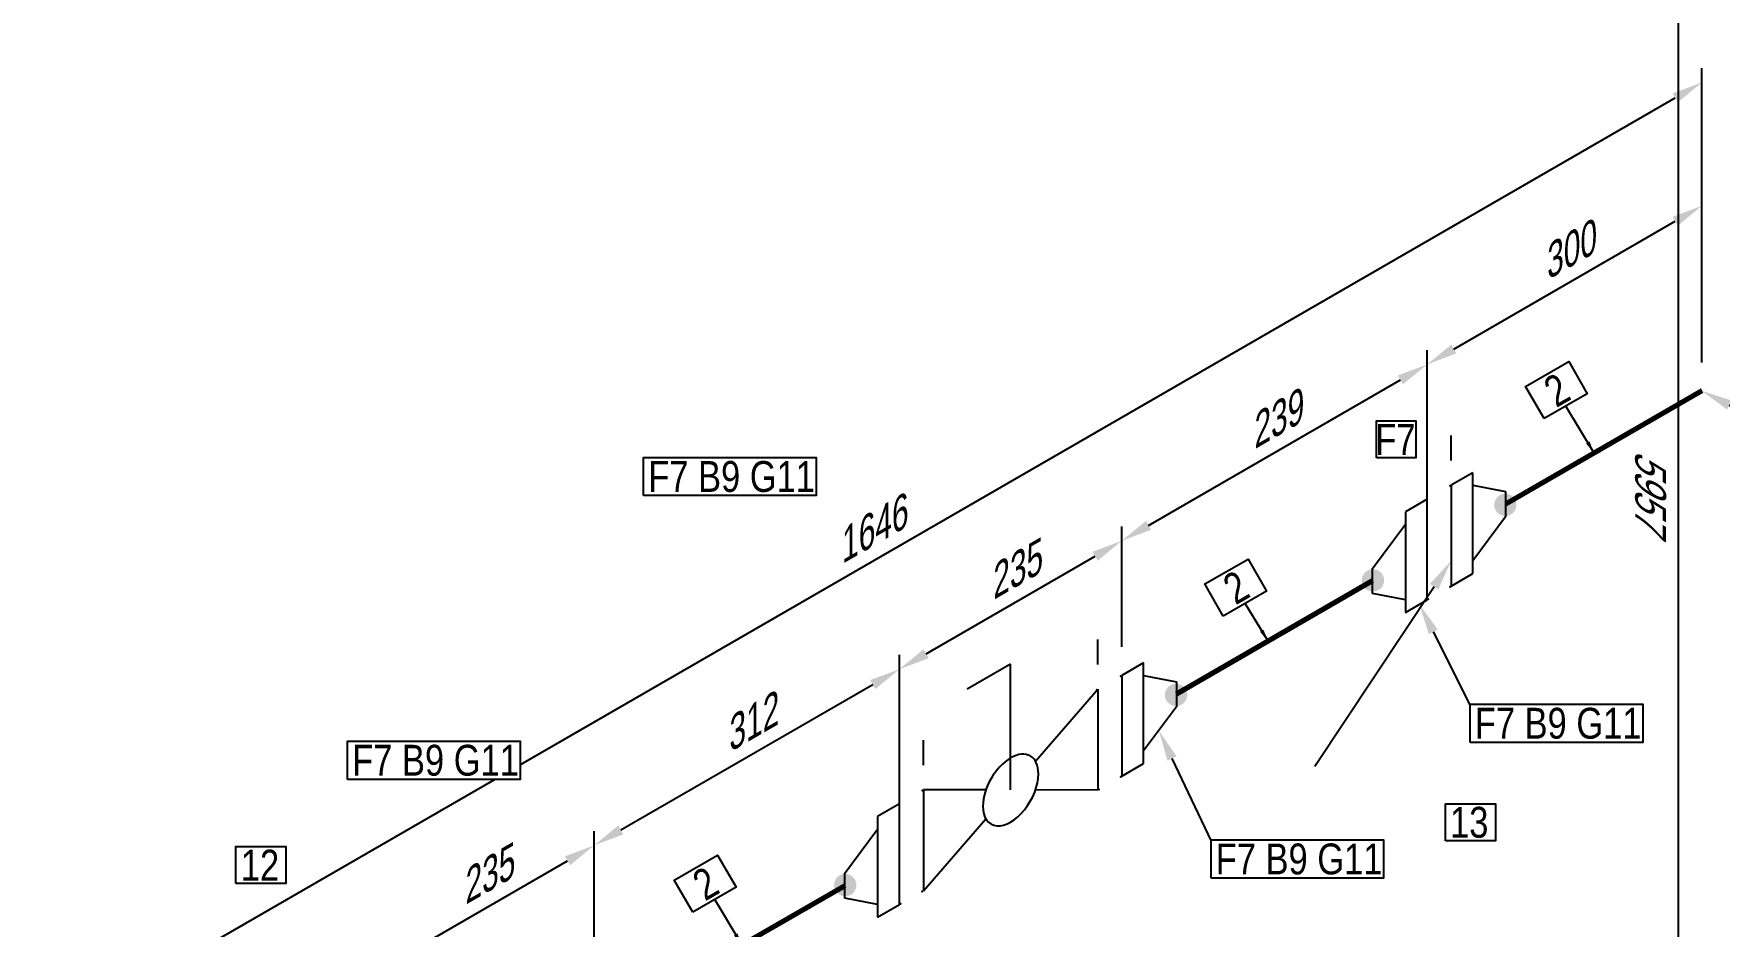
# Model space of a CAD drawing. Header units: millimetres. Extents: x 0 to 594, y 0 to 420.
# Drawn here: x 101.6 to 238.2, y 246.5 to 318.9 of the extents above; entities that cross this region are included whole.
import ezdxf
from ezdxf import colors
from ezdxf.entities.mleader import LeaderData, LeaderLine
from ezdxf.enums import TextEntityAlignment as Align
from ezdxf.math import Vec2, Vec3

# ---------------------------------------------------------------- set-up
doc = ezdxf.new("R2010")
doc.units = ezdxf.units.MM
doc.header["$LTSCALE"] = 0.25
for name, color, linetype in [('밸브', 4, 'Continuous'), ('용접', 1, 'Continuous'), ('주석', 7, 'Continuous'), ('치수', 1, 'Continuous')]:
    doc.layers.add(name, color=color, linetype=linetype)
doc.layers.add('파이프', color=3, linetype='Continuous', lineweight=70)
doc.styles.add('AdskIsoAnnotation', font='arial.ttf', dxfattribs={"width": 0.8, "height": 1})
doc.styles.add('AdskIsoMetric', font='arial.ttf', dxfattribs={"width": 0.8, "height": 2.5})
doc.styles.add('AdskIsoMetric30', font='arial.ttf', dxfattribs={"width": 0.8, "oblique": 30, "height": 2.5})
doc.styles.get("Standard").update_dxf_attribs({"font": 'arial.ttf'})
doc.dimstyles.new('AdskIsoMetric', dxfattribs={"dimtxt": 2.5, "dimasz": 2.5, "dimexe": 1, "dimexo": 2, "dimgap": 0.8, "dimtad": 1, "dimdec": 0, "dimrnd": 1, "dimzin": 0, "dimdsep": 46, "dimtxsty": 'AdskIsoMetric', "dimcen": 0, "dimclrt": 7, "dimadec": 0, "dimazin": 0, "dimtfac": 1, "dimtdec": 0, "dimtmove": 1, "dimatfit": 3, "dimfxl": 0, "dimfrac": 2, "dimtolj": 1, "dimtzin": 0, "dimarcsym": 0})

# ---------------------------------------------------------------- blocks, each defined once
blk = doc.blocks.new('플랜지WN-1-IsoLeft')
at = {"color": 0, "linetype": 'ByBlock', "lineweight": -2, "extrusion": (0, 0.816497, 0.57735)}
for p, q in [((0.1989, 0.0893), (-0.1547, -0.1148)), ((-0.1547, 0.0383), (-0.0663, 0.0893)), ((-0.0663, 0.0893), (0.1547, 0.0638)), ((0.2873, 0.0383), (0.1989, 0.0893)), ((-0.1105, -0.0893), (-0.1547, 0.0383)), ((-0.0663, -0.1659), (0.2873, 0.0383)), ((-0.1547, -0.1148), (-0.0663, -0.1659))]:
    blk.add_line(p, q, dxfattribs=at)
blk = doc.blocks.new('개스킷-1-IsoLeft')
at = {"color": 0, "linetype": 'ByBlock', "lineweight": -2}
for p in [(0.1238, 0.1326), (0.221, 0.0765), (-0.221, -0.0765), (-0.1326, -0.1276)]:
    blk.add_point(p, dxfattribs=at)
blk = doc.blocks.new('볼 밸브-1-IsoLeft')
at = {"color": 0, "linetype": 'ByBlock', "lineweight": -2, "extrusion": (0, 0.816497, 0.57735)}
for p, q in [((-0.5303, 0.1021), (-0.1768, 0.3062)), ((-0.1768, 0.3062), (-0.0503, 0.0872)), ((-0.1511, 0.0289), (-0.5303, 0.1021)), ((0.1125, -0.065), (0.1125, -0.065)), ((0.5303, -0.1021), (0.151, -0.0291)), ((0.0503, -0.0872), (0.1768, -0.3062)), ((0.1768, -0.3062), (0.5303, -0.1021))]:
    blk.add_line(p, q, dxfattribs=at)
at = {"linetype": 'ByBlock'}
for start_param, end_param in [(2.356194, 5.497787), (-0.785398, 2.356194)]:
    blk.add_ellipse((0, 0), major_axis=(-0.1592, 0), ratio=0.57735, start_param=start_param, end_param=end_param, dxfattribs=at)
blk = doc.blocks.new('Operator_Lever-1-IsoLeft')
at = {"color": 0, "linetype": 'ByBlock', "lineweight": -2, "extrusion": (0, 0.816497, 0.57735)}
for p, q in [((0, 0), (-0.4419, -0.2552)), ((-0.4419, -0.2552), (-0.2652, -0.3572))]:
    blk.add_line(p, q, dxfattribs=at)
blk = doc.blocks.new('*D49')
at = {"layer": 'Defpoints', "color": 0}
for p in [(147, 253.1), (147, 242.18), (128.97, 227.69)]:
    blk.add_point(p, dxfattribs=at)
at = {"layer": '치수', "color": 0, "lineweight": -2}
for p, q in [((147, 244.49), (147, 254.25)), ((131.13, 243.94), (144.83, 251.85)), ((128.97, 230), (128.97, 243.84))]:
    blk.add_line(p, q, dxfattribs=at)
at = {"layer": '치수', "color": 0}
for points in [[(144.62, 252.21), (145.04, 251.49), (147, 253.1)], [(130.93, 244.3), (131.34, 243.58), (128.97, 242.69)]]:
    blk.add_solid(points, dxfattribs=at)
at = {"layer": '치수', "color": 7, "insert": (137.98, 250.51), "char_height": 2.5, "attachment_point": 5, "rotation": 30, "style": 'AdskIsoMetric30'}
blk.add_mtext('\\A1;235', dxfattribs=at)
blk = doc.blocks.new('*D50')
at = {"layer": 'Defpoints', "color": 0}
for p in [(171.75, 267.38), (171.75, 256.47), (147, 242.18)]:
    blk.add_point(p, dxfattribs=at)
at = {"layer": '치수', "color": 0, "lineweight": -2}
for p, q in [((171.75, 258.78), (171.75, 268.54)), ((149.16, 254.35), (169.58, 266.13)), ((147, 244.49), (147, 254.25))]:
    blk.add_line(p, q, dxfattribs=at)
at = {"layer": '치수', "color": 0}
for points in [[(169.37, 266.5), (169.79, 265.77), (171.75, 267.38)], [(148.95, 254.71), (149.37, 253.99), (147, 253.1)]]:
    blk.add_solid(points, dxfattribs=at)
at = {"layer": '치수', "color": 7, "insert": (159.37, 262.86), "char_height": 2.5, "attachment_point": 5, "rotation": 30, "style": 'AdskIsoMetric30'}
blk.add_mtext('\\A1;312', dxfattribs=at)
blk = doc.blocks.new('*D51')
at = {"layer": 'Defpoints', "color": 0}
for p in [(189.77, 277.79), (189.77, 266.88), (171.75, 252.38)]:
    blk.add_point(p, dxfattribs=at)
at = {"layer": '치수', "color": 0, "lineweight": -2}
for p, q in [((189.77, 269.18), (189.77, 278.95)), ((173.91, 268.63), (187.61, 276.54)), ((171.75, 254.69), (171.75, 268.54))]:
    blk.add_line(p, q, dxfattribs=at)
at = {"layer": '치수', "color": 0}
for points in [[(187.4, 276.9), (187.82, 276.18), (189.77, 277.79)], [(173.7, 269), (174.12, 268.27), (171.75, 267.38)]]:
    blk.add_solid(points, dxfattribs=at)
at = {"layer": '치수', "color": 7, "insert": (180.76, 275.21), "char_height": 2.5, "attachment_point": 5, "rotation": 30, "style": 'AdskIsoMetric30'}
blk.add_mtext('\\A1;235', dxfattribs=at)
blk = doc.blocks.new('개스킷 해치 표식-1-IsoLeft')
at = {"linetype": 'ByBlock', "lineweight": -2, "extrusion": (0, 0.816497, 0.57735)}
blk.add_line((0, 0), (-0.0884, -0.051), dxfattribs=at)
blk = doc.blocks.new('*D52')
at = {"layer": 'Defpoints', "color": 0}
for p in [(214.52, 292.08), (214.52, 281.16), (189.77, 266.88)]:
    blk.add_point(p, dxfattribs=at)
at = {"layer": '치수', "color": 0, "lineweight": -2}
for p, q in [((214.52, 283.47), (214.52, 293.24)), ((191.94, 279.04), (212.36, 290.83)), ((189.77, 269.18), (189.77, 278.95))]:
    blk.add_line(p, q, dxfattribs=at)
at = {"layer": '치수', "color": 0}
for points in [[(212.15, 291.19), (212.56, 290.47), (214.52, 292.08)], [(191.73, 279.4), (192.15, 278.68), (189.77, 277.79)]]:
    blk.add_solid(points, dxfattribs=at)
at = {"layer": '치수', "color": 7, "insert": (201.93, 287.43), "char_height": 2.5, "attachment_point": 5, "rotation": 30, "style": 'AdskIsoMetric30'}
blk.add_mtext('\\A1;239', dxfattribs=at)
blk = doc.blocks.new('*D53')
at = {"layer": 'Defpoints', "color": 0}
for p in [(236.79, 304.94), (236.79, 289.94), (214.52, 277.08)]:
    blk.add_point(p, dxfattribs=at)
at = {"layer": '치수', "color": 0, "lineweight": -2}
for p, q in [((236.79, 292.25), (236.79, 306.09)), ((216.69, 293.33), (234.63, 303.69)), ((214.52, 279.39), (214.52, 293.24))]:
    blk.add_line(p, q, dxfattribs=at)
at = {"layer": '치수', "color": 0}
for points in [[(234.42, 304.05), (234.84, 303.33), (236.79, 304.94)], [(216.48, 293.69), (216.89, 292.97), (214.52, 292.08)]]:
    blk.add_solid(points, dxfattribs=at)
at = {"layer": '치수', "color": 7, "insert": (225.66, 301.13), "char_height": 2.5, "attachment_point": 5, "rotation": 30, "style": 'AdskIsoMetric30'}
blk.add_mtext('\\A1;300', dxfattribs=at)
blk = doc.blocks.new('*D54')
at = {"layer": 'Defpoints', "color": 0}
for p in [(236.79, 314.94), (236.79, 289.94), (101.57, 211.87)]:
    blk.add_point(p, dxfattribs=at)
at = {"layer": '치수', "color": 0, "lineweight": -2}
for p, q in [((236.79, 292.25), (236.79, 316.09)), ((103.73, 238.12), (234.63, 313.69)), ((101.57, 214.18), (101.57, 238.02))]:
    blk.add_line(p, q, dxfattribs=at)
at = {"layer": '치수', "color": 0}
for points in [[(234.42, 314.05), (234.84, 313.33), (236.79, 314.94)], [(103.53, 238.48), (103.94, 237.76), (101.57, 236.87)]]:
    blk.add_solid(points, dxfattribs=at)
at = {"layer": '치수', "color": 7, "insert": (169.18, 278.52), "char_height": 2.5, "attachment_point": 5, "rotation": 30, "style": 'AdskIsoMetric30'}
blk.add_mtext('\\A1;1646', dxfattribs=at)
blk = doc.blocks.new('*D65')
at = {"layer": 'Defpoints', "color": 0}
for p in [(247.87, 330.56), (234.88, 231.04), (247.87, 223.54)]:
    blk.add_point(p, dxfattribs=at)
at = {"layer": '치수', "color": 0, "lineweight": -2}
for p, q in [((245.87, 331.71), (233.88, 338.64)), ((234.88, 335.56), (234.88, 233.54)), ((245.87, 224.69), (233.88, 231.61))]:
    blk.add_line(p, q, dxfattribs=at)
at = {"layer": '치수', "color": 0}
for points in [[(234.47, 335.56), (235.3, 335.56), (234.88, 338.06)], [(234.47, 233.54), (235.3, 233.54), (234.88, 231.04)]]:
    blk.add_solid(points, dxfattribs=at)
at = {"layer": '치수', "color": 7, "insert": (232.62, 282.05), "char_height": 2.5, "attachment_point": 5, "rotation": 270, "style": 'AdskIsoMetric30'}
blk.add_mtext('\\A1;5957', dxfattribs=at)
blk = doc.blocks.new('Buttweld')
at = {"lineweight": -2}
blk.add_hatch(color=0, dxfattribs=at).paths.add_polyline_path([(0.044, -0.0026), (0.0433, 0.0053), (0.0413, 0.0129), (0.0379, 0.02), (0.0334, 0.0265), (0.0278, 0.0321), (0.0214, 0.0366), (0.0142, 0.0399), (0.0066, 0.042), (-0.0013, 0.0427), (-0.0091, 0.042), (-0.0168, 0.0399), (-0.0239, 0.0366), (-0.0304, 0.0321), (-0.036, 0.0265), (-0.0405, 0.02), (-0.0438, 0.0129), (-0.0459, 0.0053), (-0.0466, -0.0026), (-0.0459, -0.0105), (-0.0438, -0.0181), (-0.0405, -0.0252), (-0.036, -0.0317), (-0.0304, -0.0373), (-0.0239, -0.0418), (-0.0168, -0.0452), (-0.0091, -0.0472), (-0.0013, -0.0479), (0.0066, -0.0472), (0.0142, -0.0452), (0.0214, -0.0418), (0.0278, -0.0373), (0.0334, -0.0317), (0.0379, -0.0252), (0.0413, -0.0181), (0.0433, -0.0105)], is_closed=False, flags=0)
blk = doc.blocks.new('AnnoRect')
at = {"color": 0, "linetype": 'ByBlock', "lineweight": -2}
blk.add_wipeout([(-0.81, -0.6), (-0.81, 0.6), (0.81, 0.6), (0.81, -0.6)], dxfattribs=at)
blk.add_lwpolyline([(-0.81, -0.6), (-0.81, 0.6), (0.81, 0.6), (0.81, -0.6)], close=True, dxfattribs=at)
at = {"color": 0, "linetype": 'ByBlock', "lineweight": -2, "style": 'AdskIsoAnnotation', "width": 0.8}
blk.add_attdef('XX', text='', height=1, dxfattribs=at).set_placement((0, 0), align=Align.MIDDLE_CENTER)

msp = doc.modelspace()

# ---------------------------------------------------------------- linework, layer by layer
at = {"layer": '파이프'}
for points in [[(236.7935, 289.9401), (220.8836, 280.7546)], [(210.1022, 274.5299), (194.1923, 265.3443)], [(167.3261, 249.8331), (151.4162, 240.6475)]]:
    msp.add_lwpolyline(points, dxfattribs=at)

# ---------------------------------------------------------------- block references
at = {"layer": '밸브', "xscale": 20, "yscale": 20, "zscale": 20}
for name, p, rotation in [('플랜지WN-1-IsoLeft', (218.6739, 279.4788), 240), ('플랜지WN-1-IsoLeft', (212.3119, 275.8057), 59.99999999997112), ('개스킷-1-IsoLeft', (215.4929, 277.6422), 59.99999999999999), ('볼 밸브-1-IsoLeft', (180.7592, 257.5887), 239.9999999999864), ('Operator_Lever-1-IsoLeft', (180.7592, 257.5887), 239.9999999999864), ('플랜지WN-1-IsoLeft', (191.9825, 264.0685), 240.0000000000577), ('개스킷-1-IsoLeft', (188.8015, 262.232), 59.99999999996714), ('플랜지WN-1-IsoLeft', (169.5358, 251.1089), 59.99999999999999), ('개스킷-1-IsoLeft', (172.7168, 252.9454), 60.00000000016425)]:
    msp.add_blockref(name, p, dxfattribs=dict(at, rotation=rotation))
at = {"layer": '용접', "xscale": 20, "yscale": 20, "zscale": 20}
for p in [(220.8836, 280.7546), (194.1923, 265.3443)]:
    msp.add_blockref('Buttweld', p, dxfattribs=at)
at = {"layer": '용접', "xscale": 20, "yscale": 20, "zscale": 20, "rotation": 180}
for p in [(210.1022, 274.5299), (167.3261, 249.8331)]:
    msp.add_blockref('Buttweld', p, dxfattribs=at)
at = {"layer": '치수', "xscale": 20, "yscale": 20, "zscale": 20}
for p, rotation in [((216.4642, 284.2855), 239.9999999999914), ((187.8302, 267.7537), 239.9999999999893), ((173.6881, 259.5887), 239.9999999999893)]:
    msp.add_blockref('개스킷 해치 표식-1-IsoLeft', p, dxfattribs=dict(at, rotation=rotation))

# ---------------------------------------------------------------- dimensions: what is measured, and where the dimension line sits
at = {"layer": '치수'}
for base, p1, p2, angle, text, override, picture, middle in [((234.8843, 231.0376), (247.8747, 330.5582), (247.8747, 223.5376), 270.000001, '5957', {"dimtad": 0, "dimlfac": 55.657647, "dimtxsty": 'AdskIsoMetric30', "dimse1": 0, "dimse2": 0, "dimsd1": 0, "dimsd2": 0, "dimtmove": 1}, '*D65', (232.618, 282.0463)), ((236.7935, 314.9401), (101.569, 211.8683), (236.7935, 289.9401), 30, '1646', {"dimtad": 0, "dimlfac": 10.543393, "dimtxsty": 'AdskIsoMetric30', "dimse1": 0, "dimse2": 0, "dimsd1": 0, "dimsd2": 0, "dimtmove": 1}, '*D54', (169.1813, 278.5211)), ((236.7935, 304.9401), (214.5216, 277.0814), (236.7935, 289.9401), 30, '300', {"dimtad": 0, "dimlfac": 11.646474, "dimtxsty": 'AdskIsoMetric30', "dimse1": 0, "dimse2": 0, "dimsd1": 0, "dimsd2": 0, "dimtmove": 1}, '*D53', (225.6575, 301.1277)), ((214.5216, 292.0814), (189.7728, 266.8752), (214.5216, 281.1639), 30, '239', {"dimtad": 0, "dimlfac": 8.350471, "dimtxsty": 'AdskIsoMetric30', "dimse1": 0, "dimse2": 0, "dimsd1": 0, "dimsd2": 0, "dimtmove": 1}, '*D52', (201.9272, 287.427)), ((189.7728, 277.7927), (171.7455, 252.3847), (189.7728, 266.8752), 30, '235', {"dimtad": 0, "dimlfac": 10.278941, "dimtxsty": 'AdskIsoMetric30', "dimse1": 0, "dimse2": 0, "dimsd1": 0, "dimsd2": 0, "dimtmove": 1}, '*D51', (180.7592, 275.2056)), ((171.7455, 267.3847), (146.9968, 242.1785), (171.7455, 256.4671), 30, '312', {"dimtad": 0, "dimlfac": 10.934526, "dimtxsty": 'AdskIsoMetric30', "dimse1": 0, "dimse2": 0, "dimsd1": 0, "dimsd2": 0, "dimtmove": 1}, '*D50', (159.3711, 262.8572)), ((146.9968, 253.096), (128.9694, 227.6879), (146.9968, 242.1785), 30, '235', {"dimtad": 0, "dimlfac": 10.278941, "dimtxsty": 'AdskIsoMetric30', "dimse1": 0, "dimse2": 0, "dimsd1": 0, "dimsd2": 0, "dimtmove": 1}, '*D49', (137.9831, 250.5088))]:
    dim = msp.add_linear_dim(base=base, p1=p1, p2=p2, angle=angle, text=text, dimstyle='AdskIsoMetric', override=override, dxfattribs=at)
    dim.commit()
    dim.dimension.update_dxf_attribs({"geometry": picture, "text_midpoint": middle, "dimtype": 160})

# ---------------------------------------------------------------- leaders
at = {"layer": '주석'}
ml = msp.add_multileader_mtext('Standard', dxfattribs=at)
ml.set_content('')
ml.set_leader_properties()
ml.build(insert=Vec2(0, 0))
ml.multileader.update_dxf_attribs({"dogleg_length": 3.0619, "arrow_head_size": 2.5})
ctx = ml.context
ctx.base_point, ctx.arrow_head_size = Vec3(242.9381, 285.1865), 2.5
notes = []
notes.append((ctx, [(0, (1, 1, 0), (246, 285.1865), (247.37470539, 285.18651115), 3.0619, [(0, [(236.7935, 289.9401)], 0, [])])]))
for ctx, leaders in notes:
    for number, flags, end, landing, length, lines in leaders:
        leader = LeaderData()
        leader.index, (leader.has_last_leader_line, leader.has_dogleg_vector, leader.attachment_direction) = number, flags
        leader.last_leader_point, leader.dogleg_vector, leader.dogleg_length = Vec3(end), Vec3(landing), length
        for number, points, colour, breaks in lines:
            line = LeaderLine()
            line.index, line.vertices, line.color, line.breaks = number, Vec3.list(points), colors.encode_raw_color(colour), breaks
            leader.lines.append(line)
        ctx.leaders.append(leader)
ctx.leaders[0].breaks = Vec3.list([(248.3747, 285.1865)])
ctx.mtext, ml.multileader.dxf.content_type = None, 0
ml = msp.add_multileader_mtext('Standard', dxfattribs=at)
ml.set_content('')
ml.set_leader_properties()
ml.build(insert=Vec2(0, 0))
ml.multileader.update_dxf_attribs({"dogleg_length": 0, "arrow_head_size": 0})
ctx = ml.context
ctx.base_point, ctx.arrow_head_size = Vec3(225.7714, 288.7133), 0
notes = []
notes.append((ctx, [(0, (1, 1, 0), (225.7714, 288.7133), (-1, 0), 0, [(0, [(228.0592, 284.8974)], 0, [])])]))
ctx.mtext, ml.multileader.dxf.content_type = None, 0
ml = msp.add_multileader_mtext('Standard', dxfattribs=at)
ml.set_content('')
ml.set_leader_properties()
ml.build(insert=Vec2(0, 0))
ml.multileader.update_dxf_attribs({"dogleg_length": 0, "arrow_head_size": 2.5})
ctx = ml.context
ctx.base_point, ctx.arrow_head_size = Vec3(205.4101, 259.5), 2.5
notes.append((ctx, [(0, (1, 1, 0), (205.4101, 259.5), (-1, 0), 0, [(0, [(216.4642, 276.1504)], 0, [])])]))
ctx.mtext, ml.multileader.dxf.content_type = None, 0
ml = msp.add_multileader_mtext('Standard', dxfattribs=at)
ml.set_content('')
ml.set_leader_properties()
ml.build(insert=Vec2(0, 0))
ml.multileader.update_dxf_attribs({"dogleg_length": 0, "arrow_head_size": 0})
ctx = ml.context
ctx.base_point, ctx.arrow_head_size = Vec3(199.775, 272.7154), 0
notes.append((ctx, [(0, (1, 1, 0), (199.775, 272.7154), (-1, 0), 0, [(0, [(201.631, 269.6391)], 0, [])])]))
ctx.mtext, ml.multileader.dxf.content_type = None, 0
ml = msp.add_multileader_mtext('Standard', dxfattribs=at)
ml.set_content('')
ml.set_leader_properties()
ml.build(insert=Vec2(0, 0))
ml.multileader.update_dxf_attribs({"dogleg_length": 0, "arrow_head_size": 2.5})
ctx = ml.context
ctx.base_point, ctx.arrow_head_size = Vec3(218.0101, 264.4489), 2.5
notes.append((ctx, [(0, (1, 1, 0), (218.0101, 264.4489), (-1, 0), 0, [(0, [(213.9001, 272.6402)], 0, [])])]))
ctx.mtext, ml.multileader.dxf.content_type = None, 0
ml = msp.add_multileader_mtext('Standard', dxfattribs=at)
ml.set_content('')
ml.set_leader_properties()
ml.build(insert=Vec2(0, 0))
ml.multileader.update_dxf_attribs({"dogleg_length": 0, "arrow_head_size": 2.5})
ctx = ml.context
ctx.base_point, ctx.arrow_head_size = Vec3(197.0101, 253.4489), 2.5
notes.append((ctx, [(0, (1, 1, 0), (197.0101, 253.4489), (-1, 0), 0, [(0, [(192.7693, 262.4067)], 0, [])])]))
ctx.mtext, ml.multileader.dxf.content_type = None, 0
ml = msp.add_multileader_mtext('Standard', dxfattribs=at)
ml.set_content('')
ml.set_leader_properties()
ml.build(insert=Vec2(0, 0))
ml.multileader.update_dxf_attribs({"dogleg_length": 0, "arrow_head_size": 0})
ctx = ml.context
ctx.base_point, ctx.arrow_head_size = Vec3(156.7719, 248.7136), 0
notes.append((ctx, [(0, (1, 1, 0), (156.7719, 248.7136), (-1, 0), 0, [(0, [(158.9887, 245.0195)], 0, [])])]))
ctx.mtext, ml.multileader.dxf.content_type = None, 0
for ctx, leaders in notes:
    for number, flags, end, landing, length, lines in leaders:
        leader = LeaderData()
        leader.index, (leader.has_last_leader_line, leader.has_dogleg_vector, leader.attachment_direction) = number, flags
        leader.last_leader_point, leader.dogleg_vector, leader.dogleg_length = Vec3(end), Vec3(landing), length
        for number, points, colour, breaks in lines:
            line = LeaderLine()
            line.index, line.vertices, line.color, line.breaks = number, Vec3.list(points), colors.encode_raw_color(colour), breaks
            leader.lines.append(line)
        ctx.leaders.append(leader)

# ---------------------------------------------------------------- next in the draw order: block references
ref = msp.add_blockref('AnnoRect', (225, 290), dxfattribs=dict(at, xscale=2.500000000000001, yscale=2.500000000000001, zscale=2.500000000000001, rotation=29.99999999995471))
ref.add_attrib('XX_001', '2', (224.9831, 288.5409), dxfattribs={"layer": '0', "color": 0, "linetype": 'ByBlock', "lineweight": -2, "height": 2.5, "rotation": 30, "style": 'AdskIsoAnnotation', "width": 0.8})
ref = msp.add_blockref('AnnoRect', (212, 286), dxfattribs=dict(at, xscale=1.964022140221402, yscale=2.5, zscale=2.5))
ref.add_attrib('XX_001', 'F7', (210.3186, 284.75), dxfattribs={"layer": '0', "color": 0, "linetype": 'ByBlock', "lineweight": -2, "height": 2.5, "style": 'AdskIsoAnnotation', "width": 0.8})
ref = msp.add_blockref('AnnoRect', (158, 283), dxfattribs=dict(at, xscale=8.63468634686347, yscale=2.585266030013643, zscale=2.5))
ref.add_attrib('XX_001', 'F7 B9 G11', (151.3861, 281.75), dxfattribs={"layer": '0', "color": 0, "linetype": 'ByBlock', "lineweight": -2, "height": 2.5, "style": 'AdskIsoAnnotation', "width": 0.8})
ref = msp.add_blockref('AnnoRect', (199, 274), dxfattribs=dict(at, xscale=2.500000000000001, yscale=2.500000000000001, zscale=2.500000000000001, rotation=29.99999999995471))
ref.add_attrib('XX_001', '2', (198.9831, 272.5409), dxfattribs={"layer": '0', "color": 0, "linetype": 'ByBlock', "lineweight": -2, "height": 2.5, "rotation": 30, "style": 'AdskIsoAnnotation', "width": 0.8})
ref = msp.add_blockref('AnnoRect', (225, 263), dxfattribs=dict(at, xscale=8.63468634686347, yscale=2.585266030013643, zscale=2.5))
ref.add_attrib('XX_001', 'F7 B9 G11', (218.3861, 261.75), dxfattribs={"layer": '0', "color": 0, "linetype": 'ByBlock', "lineweight": -2, "height": 2.5, "style": 'AdskIsoAnnotation', "width": 0.8})
ref = msp.add_blockref('AnnoRect', (134, 260), dxfattribs=dict(at, xscale=8.63468634686347, yscale=2.585266030013643, zscale=2.5))
ref.add_attrib('XX_001', 'F7 B9 G11', (127.3861, 258.75), dxfattribs={"layer": '0', "color": 0, "linetype": 'ByBlock', "lineweight": -2, "height": 2.5, "style": 'AdskIsoAnnotation', "width": 0.8})
ref = msp.add_blockref('AnnoRect', (218.0238, 254.9563), dxfattribs=dict(at, xscale=2.5, yscale=2.5, zscale=2.5))
ref.add_attrib('XX_001', '13', (216.3812, 253.7233), dxfattribs={"layer": '0', "color": 0, "linetype": 'ByBlock', "lineweight": -2, "height": 2.5, "style": 'AdskIsoAnnotation', "width": 0.8})
ref = msp.add_blockref('AnnoRect', (119.9909, 251.5), dxfattribs=dict(at, xscale=2.5, yscale=2.5, zscale=2.5))
ref.add_attrib('XX_001', '12', (118.3585, 250.2449), dxfattribs={"layer": '0', "color": 0, "linetype": 'ByBlock', "lineweight": -2, "height": 2.5, "style": 'AdskIsoAnnotation', "width": 0.8})
ref = msp.add_blockref('AnnoRect', (204, 252), dxfattribs=dict(at, xscale=8.63468634686347, yscale=2.585266030013643, zscale=2.5))
ref.add_attrib('XX_001', 'F7 B9 G11', (197.3861, 250.75), dxfattribs={"layer": '0', "color": 0, "linetype": 'ByBlock', "lineweight": -2, "height": 2.5, "style": 'AdskIsoAnnotation', "width": 0.8})
ref = msp.add_blockref('AnnoRect', (156, 250), dxfattribs=dict(at, xscale=2.500000000000001, yscale=2.500000000000001, zscale=2.500000000000001, rotation=29.99999999995471))
ref.add_attrib('XX_001', '2', (155.9831, 248.5409), dxfattribs={"layer": '0', "color": 0, "linetype": 'ByBlock', "lineweight": -2, "height": 2.5, "rotation": 30, "style": 'AdskIsoAnnotation', "width": 0.8})

doc.saveas('drawing.dxf')
